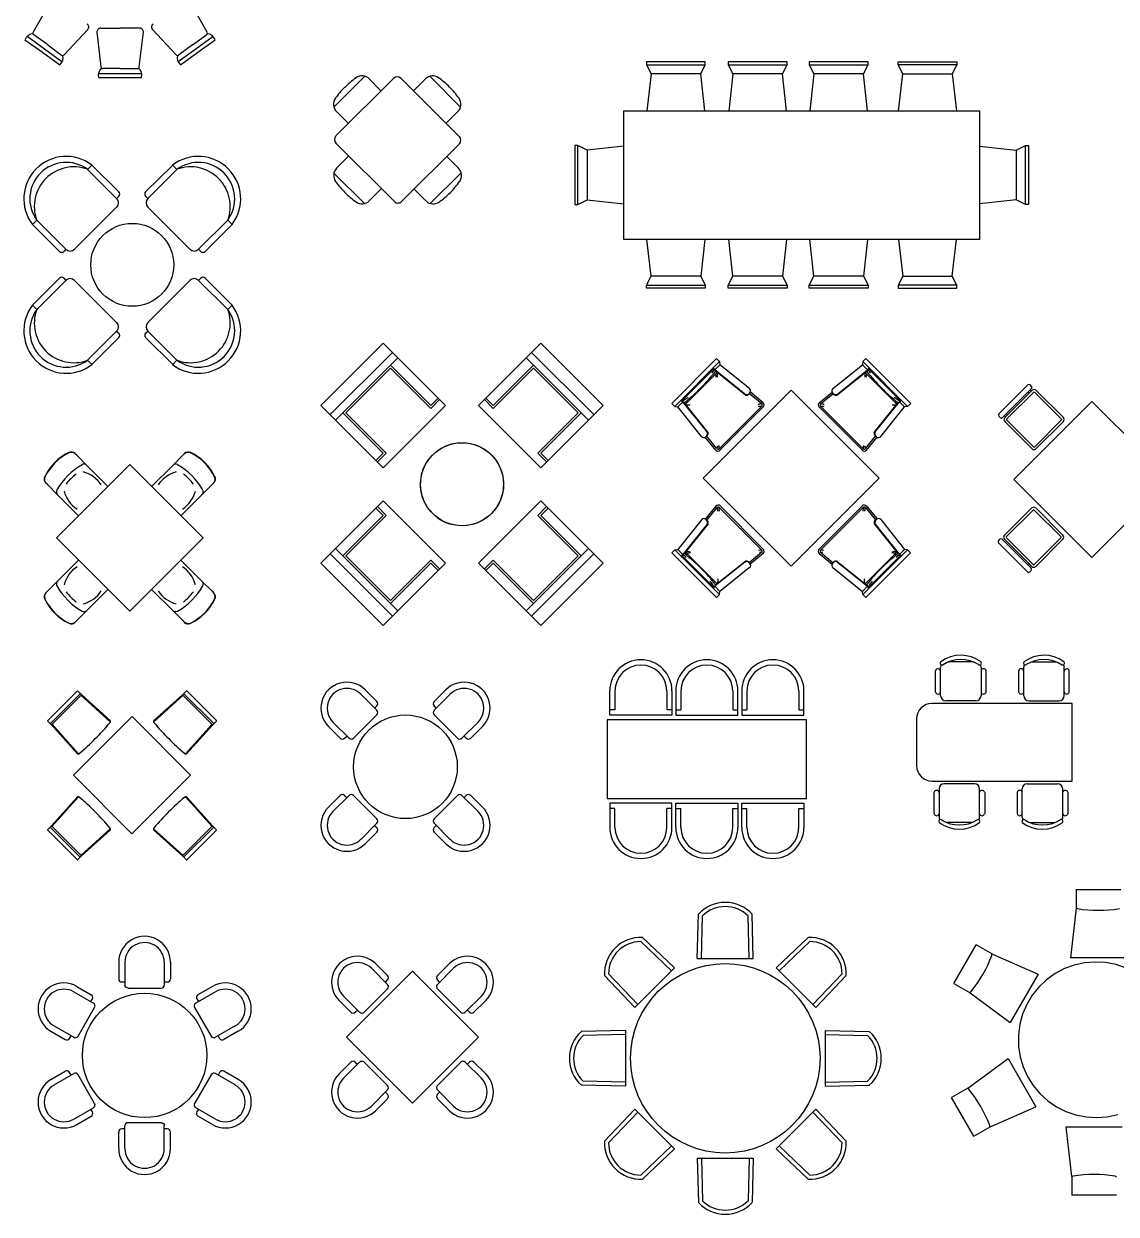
# Model space of a CAD drawing. Header units: inches. Extents: x -9234 to 10771, y 9659 to 27835.
# Drawn here: x -8738 to 1799, y 9659 to 21141 of the extents above; entities that cross this region are included whole.
import ezdxf

# ---------------------------------------------------------------- set-up
doc = ezdxf.new("R2010")
doc.units = ezdxf.units.IN
doc.header["$MEASUREMENT"] = 0
doc.layers.add('freecads.com', color=7, linetype='Continuous')

msp = doc.modelspace()

# ---------------------------------------------------------------- linework, layer by layer
at = {"color": 0, "linetype": 'ByBlock', "lineweight": -2}
for p, q in [((-2242, 12126), (-2231, 12551)), ((-2202, 12125), (-2191, 12535)), ((-1742, 12125), (-1752, 12535)), ((-1702, 12126), (-1712, 12551)), ((-2490, 12006), (-2787, 12288)), ((-2463, 12035), (-2770, 12328)), ((-1481, 12035), (-1173, 12328)), ((-1453, 12006), (-1156, 12288)), ((-2242, 12126), (-1702, 12126)), ((-2844, 11653), (-3137, 11961)), ((-2815, 11681), (-3097, 11977)), ((-2844, 11653), (-2463, 12035)), ((-1481, 12035), (-1099, 11653)), ((-1128, 11681), (-846, 11977)), ((-1099, 11653), (-806, 11961)), ((-2936, 11432), (-3361, 11421)), ((-2935, 11392), (-3344, 11382)), ((-2936, 11432), (-2936, 10892)), ((-1008, 11392), (-599, 11382)), ((-1007, 11432), (-582, 11421)), ((-1007, 11432), (-1007, 10892)), ((-2935, 10932), (-3344, 10942)), ((-1008, 10932), (-599, 10942)), ((-2936, 10892), (-3361, 10903)), ((-1007, 10892), (-582, 10903)), ((-2844, 10671), (-3137, 10363)), ((-2815, 10644), (-3097, 10347)), ((-2844, 10671), (-2463, 10289)), ((-1481, 10289), (-1099, 10671)), ((-1128, 10644), (-846, 10347)), ((-1099, 10671), (-806, 10363)), ((-2490, 10318), (-2787, 10036)), ((-2463, 10289), (-2770, 9997)), ((-1481, 10289), (-1173, 9997)), ((-1453, 10318), (-1156, 10036)), ((-2242, 10198), (-2231, 9773)), ((-2242, 10198), (-1702, 10198)), ((-2202, 10199), (-2191, 9789)), ((-1742, 10199), (-1752, 9789)), ((-1702, 10198), (-1712, 9773))]:
    msp.add_line(p, q, dxfattribs=at)
at = {"layer": 'freecads.com'}
for p, q in [((-8485, 21351), (-8648, 21059)), ((-6970, 21059), (-7133, 21351)), ((-8538, 20896), (-8705, 21018)), ((-8508, 20937), (-8643, 21035)), ((-8349, 20842), (-8121, 21087)), ((-8034, 21059), (-7994, 20726)), ((-7997, 21099), (-7809, 21099)), ((-7621, 21099), (-7809, 21099)), ((-7624, 20726), (-7584, 21059)), ((-7497, 21087), (-7269, 20842)), ((-7110, 20937), (-6975, 21035)), ((-6913, 21018), (-7080, 20896)), ((-8727, 20988), (-8559, 20867)), ((-8508, 20937), (-8373, 20839)), ((-7110, 20937), (-7245, 20839)), ((-7059, 20867), (-6891, 20988)), ((-8559, 20867), (-8392, 20745)), ((-8370, 20774), (-8538, 20896)), ((-7080, 20896), (-7248, 20774)), ((-7226, 20745), (-7059, 20867)), ((-7809, 20710), (-7976, 20710)), ((-7809, 20710), (-7642, 20710)), ((-2165, 20775), (-2733, 20775)), ((-2733, 20775), (-2733, 20746)), ((-2733, 20746), (-2688, 20657)), ((-2733, 20746), (-2165, 20746)), ((-2209, 20657), (-2165, 20746)), ((-2165, 20746), (-2165, 20775)), ((-1375, 20775), (-1943, 20775)), ((-1943, 20775), (-1943, 20746)), ((-1943, 20746), (-1899, 20657)), ((-1943, 20746), (-1375, 20746)), ((-1419, 20657), (-1375, 20746)), ((-1375, 20746), (-1375, 20775)), ((-595, 20775), (-1163, 20775)), ((-1163, 20775), (-1163, 20746)), ((-1163, 20746), (-1119, 20657)), ((-1163, 20746), (-595, 20746)), ((-640, 20657), (-595, 20746)), ((-595, 20746), (-595, 20775)), ((-305, 20746), (-305, 20775)), ((-305, 20775), (263, 20775)), ((-261, 20657), (-305, 20746)), ((263, 20746), (-305, 20746)), ((263, 20746), (218, 20657)), ((263, 20775), (263, 20746)), ((-7809, 20659), (-8016, 20659)), ((-8016, 20623), (-7809, 20623)), ((-7602, 20659), (-7809, 20659)), ((-7809, 20623), (-7602, 20623)), ((-5748, 20338), (-5450, 20635)), ((-5170, 20616), (-5727, 20059)), ((-5293, 20496), (-5407, 20610)), ((-4537, 20052), (-5101, 20616)), ((-4865, 20610), (-4980, 20495)), ((-4526, 20338), (-4823, 20635)), ((-2688, 20657), (-2728, 20303)), ((-2209, 20657), (-2688, 20657)), ((-2170, 20303), (-2209, 20657)), ((-1899, 20657), (-1938, 20303)), ((-1419, 20657), (-1899, 20657)), ((-1380, 20303), (-1419, 20657)), ((-1119, 20657), (-1158, 20303)), ((-640, 20657), (-1119, 20657)), ((-600, 20303), (-640, 20657)), ((-300, 20303), (-261, 20657)), ((-261, 20657), (218, 20657)), ((218, 20657), (258, 20303)), ((-5723, 20296), (-5608, 20181)), ((-4666, 20180), (-4551, 20295)), ((-2951, 20303), (481, 20303)), ((-2951, 19062), (-2951, 20303)), ((481, 20303), (481, 19062)), ((-5727, 19989), (-5164, 19426)), ((-5094, 19426), (-4537, 19983)), ((-5603, 19866), (-5721, 19748)), ((-3394, 19966), (-3423, 19966)), ((-3423, 19966), (-3423, 19399)), ((-3305, 19922), (-3394, 19966)), ((-3394, 19399), (-3394, 19966)), ((-2951, 19961), (-3305, 19922)), ((-3305, 19922), (-3305, 19443)), ((481, 19961), (835, 19922)), ((835, 19922), (924, 19966)), ((835, 19922), (835, 19443)), ((924, 19966), (953, 19966)), ((924, 19399), (924, 19966)), ((953, 19966), (953, 19399)), ((-8082, 19779), (-8124, 19737)), ((-8082, 19779), (-7822, 19519)), ((-7302, 19779), (-7563, 19519)), ((-7261, 19737), (-7302, 19779)), ((-4659, 19862), (-4544, 19747)), ((-8124, 19737), (-7843, 19456)), ((-7261, 19737), (-7542, 19456)), ((-5453, 19408), (-5747, 19701)), ((-4817, 19407), (-4519, 19705)), ((-5407, 19434), (-5289, 19552)), ((-4859, 19432), (-4974, 19547)), ((-7822, 19477), (-7843, 19456)), ((-7542, 19456), (-7563, 19477)), ((-3394, 19399), (-3305, 19443)), ((-3305, 19443), (-2951, 19404)), ((835, 19443), (481, 19404)), ((924, 19399), (835, 19443)), ((-7843, 19373), (-8249, 18967)), ((-7136, 18967), (-7542, 19373)), ((-3423, 19399), (-3394, 19399)), ((953, 19399), (924, 19399)), ((-8613, 19248), (-8655, 19206)), ((-8655, 19206), (-8395, 18946)), ((-8613, 19248), (-8332, 18967)), ((-6771, 19248), (-7052, 18967)), ((-6729, 19206), (-6990, 18946)), ((-6729, 19206), (-6771, 19248)), ((481, 19062), (-2951, 19062)), ((-2688, 18708), (-2728, 19062)), ((-2170, 19062), (-2209, 18708)), ((-1899, 18708), (-1938, 19062)), ((-1380, 19062), (-1419, 18708)), ((-1119, 18708), (-1158, 19062)), ((-600, 19062), (-640, 18708)), ((-300, 19062), (-261, 18708)), ((218, 18708), (258, 19062)), ((-8332, 18967), (-8353, 18946)), ((-7031, 18946), (-7052, 18967)), ((-8655, 18426), (-8395, 18687)), ((-8613, 18385), (-8332, 18666)), ((-8353, 18687), (-8332, 18666)), ((-8249, 18666), (-7843, 18260)), ((-7542, 18260), (-7136, 18666)), ((-7052, 18666), (-7031, 18687)), ((-6771, 18385), (-7052, 18666)), ((-6729, 18426), (-6990, 18687)), ((-2733, 18619), (-2688, 18708)), ((-2733, 18590), (-2733, 18619)), ((-2733, 18619), (-2165, 18619)), ((-2209, 18708), (-2688, 18708)), ((-2209, 18708), (-2165, 18619)), ((-2165, 18619), (-2165, 18590)), ((-1943, 18619), (-1899, 18708)), ((-1943, 18590), (-1943, 18619)), ((-1943, 18619), (-1375, 18619)), ((-1419, 18708), (-1899, 18708)), ((-1419, 18708), (-1375, 18619)), ((-1375, 18619), (-1375, 18590)), ((-1163, 18619), (-1119, 18708)), ((-1163, 18590), (-1163, 18619)), ((-1163, 18619), (-595, 18619)), ((-640, 18708), (-1119, 18708)), ((-640, 18708), (-595, 18619)), ((-595, 18619), (-595, 18590)), ((-261, 18708), (-305, 18619)), ((-305, 18619), (-305, 18590)), ((263, 18619), (-305, 18619)), ((-261, 18708), (218, 18708)), ((263, 18619), (218, 18708)), ((263, 18590), (263, 18619)), ((-2165, 18590), (-2733, 18590)), ((-1375, 18590), (-1943, 18590)), ((-595, 18590), (-1163, 18590)), ((-305, 18590), (263, 18590)), ((-8655, 18426), (-8613, 18385)), ((-6771, 18385), (-6729, 18426)), ((-8124, 17895), (-7843, 18176)), ((-7843, 18176), (-7822, 18156)), ((-7563, 18156), (-7542, 18176)), ((-7261, 17895), (-7542, 18176)), ((-8082, 17854), (-7822, 18114)), ((-7302, 17854), (-7563, 18114)), ((-5272, 18061), (-5873, 17460)), ((-5272, 18061), (-5873, 17460)), ((-4671, 17460), (-5272, 18061)), ((-4671, 17460), (-5272, 18061)), ((-4352, 17460), (-3751, 18061)), ((-3751, 18061), (-3150, 17460)), ((-5183, 17972), (-5784, 17371)), ((-3840, 17972), (-3239, 17371)), ((-8124, 17895), (-8082, 17854)), ((-7302, 17854), (-7261, 17895)), ((-2058, 17912), (-2489, 17480)), ((-2028, 17882), (-2460, 17450)), ((-2079, 17815), (-2393, 17501)), ((-2066, 17786), (-2079, 17815)), ((-2025, 17851), (-2073, 17803)), ((-1782, 17570), (-2073, 17802)), ((-2028, 17882), (-2058, 17912)), ((-2028, 17882), (-2025, 17851)), ((-1737, 17622), (-2025, 17851)), ((-935, 17622), (-648, 17851)), ((-891, 17570), (-600, 17802)), ((-645, 17882), (-648, 17851)), ((-648, 17851), (-599, 17803)), ((-645, 17882), (-615, 17912)), ((-645, 17882), (-213, 17450)), ((-615, 17912), (-183, 17480)), ((-607, 17786), (-594, 17815)), ((-594, 17815), (-280, 17501)), ((-2356, 17472), (-2050, 17779)), ((-1776, 17560), (-2070, 17795)), ((-897, 17560), (-603, 17795)), ((-316, 17472), (-623, 17779)), ((-2185, 16759), (-1336, 17607)), ((-1747, 17566), (-1737, 17576)), ((-1746, 17572), (-1735, 17582)), ((-1621, 17474), (-1740, 17573)), ((-1607, 17485), (-1730, 17587)), ((-1336, 17607), (-488, 16759)), ((-1066, 17485), (-942, 17587)), ((-1052, 17474), (-933, 17573)), ((-927, 17572), (-937, 17582)), ((-926, 17566), (-936, 17576)), ((-5873, 17460), (-5272, 16859)), ((-5873, 17460), (-5272, 16859)), ((-5272, 16859), (-4671, 17460)), ((-5272, 16859), (-4671, 17460)), ((-3751, 16859), (-4352, 17460)), ((-3150, 17460), (-3751, 16859)), ((-2460, 17450), (-2489, 17480)), ((-2429, 17447), (-2380, 17496)), ((-2364, 17488), (-2393, 17501)), ((-2148, 17204), (-2380, 17495)), ((-2137, 17198), (-2372, 17492)), ((-2032, 17042), (-1620, 17454)), ((-641, 17042), (-1053, 17454)), ((-535, 17198), (-300, 17492)), ((-525, 17204), (-293, 17495)), ((-309, 17488), (-280, 17501)), ((-244, 17447), (-292, 17496)), ((-213, 17450), (-183, 17480)), ((-2460, 17450), (-2429, 17447)), ((-2200, 17160), (-2429, 17447)), ((-2023, 17027), (-1605, 17445)), ((-650, 17027), (-1068, 17445)), ((-473, 17160), (-244, 17447)), ((-213, 17450), (-244, 17447)), ((-2063, 17029), (-2165, 17153)), ((-2149, 17168), (-2160, 17158)), ((-2144, 17169), (-2154, 17159)), ((-2052, 17043), (-2153, 17165)), ((-621, 17043), (-520, 17165)), ((-610, 17029), (-507, 17153)), ((-529, 17169), (-519, 17159)), ((-523, 17168), (-513, 17158)), ((-8228, 16979), (-8245, 16997)), ((-7204, 16979), (-7187, 16997)), ((-7716, 16889), (-8423, 16182)), ((-8228, 16979), (-8129, 16881)), ((-8129, 16881), (-7927, 16678)), ((-7009, 16182), (-7716, 16889)), ((-7302, 16881), (-7505, 16678)), ((-7204, 16979), (-7302, 16881)), ((-8510, 16697), (-8528, 16714)), ((-8412, 16598), (-8510, 16697)), ((-7020, 16598), (-6921, 16697)), ((-6921, 16697), (-6904, 16714)), ((-1336, 15910), (-2185, 16759)), ((-488, 16759), (-1336, 15910)), ((-8209, 16395), (-8412, 16598)), ((-7222, 16395), (-7020, 16598)), ((-5873, 15939), (-5272, 16540)), ((-5272, 16540), (-4671, 15939)), ((-3751, 16540), (-4352, 15939)), ((-3751, 16540), (-4352, 15939)), ((-3150, 15939), (-3751, 16540)), ((-3150, 15939), (-3751, 16540)), ((-2062, 16488), (-2164, 16365)), ((-2052, 16475), (-2150, 16355)), ((-1619, 16063), (-2032, 16476)), ((-1605, 16073), (-2022, 16490)), ((-1068, 16073), (-650, 16490)), ((-1053, 16063), (-641, 16476)), ((-621, 16475), (-522, 16355)), ((-610, 16488), (-508, 16365)), ((-2199, 16358), (-2429, 16070)), ((-2147, 16313), (-2380, 16022)), ((-2137, 16319), (-2372, 16026)), ((-2149, 16350), (-2159, 16360)), ((-2143, 16348), (-2153, 16358)), ((-535, 16319), (-301, 16026)), ((-529, 16348), (-519, 16358)), ((-525, 16313), (-293, 16022)), ((-523, 16350), (-513, 16360)), ((-473, 16358), (-244, 16070)), ((-8423, 16182), (-7716, 15475)), ((-7716, 15475), (-7009, 16182)), ((-8209, 15968), (-8412, 15765)), ((-7222, 15968), (-7020, 15765)), ((-5183, 15427), (-5784, 16028)), ((-3840, 15427), (-3239, 16028)), ((-2459, 16067), (-2489, 16038)), ((-2489, 16038), (-2057, 15606)), ((-2459, 16067), (-2428, 16070)), ((-2459, 16067), (-2028, 15636)), ((-2429, 16070), (-2380, 16022)), ((-2363, 16030), (-2393, 16016)), ((-2393, 16016), (-2079, 15702)), ((-2049, 15739), (-2356, 16046)), ((-1620, 16043), (-1742, 15943)), ((-1607, 16032), (-1731, 15930)), ((-1066, 16032), (-942, 15930)), ((-1052, 16043), (-930, 15943)), ((-213, 16067), (-645, 15636)), ((-623, 15739), (-317, 16046)), ((-184, 16038), (-615, 15606)), ((-280, 16016), (-594, 15702)), ((-309, 16030), (-280, 16016)), ((-244, 16070), (-292, 16022)), ((-213, 16067), (-244, 16070)), ((-213, 16067), (-184, 16038)), ((-5272, 15338), (-5873, 15939)), ((-4671, 15939), (-5272, 15338)), ((-4352, 15939), (-3751, 15338)), ((-4352, 15939), (-3751, 15338)), ((-3751, 15338), (-3150, 15939)), ((-3751, 15338), (-3150, 15939)), ((-1782, 15947), (-2073, 15715)), ((-1775, 15958), (-2069, 15723)), ((-1737, 15896), (-2025, 15666)), ((-1747, 15952), (-1737, 15942)), ((-1745, 15946), (-1735, 15936)), ((-927, 15946), (-937, 15936)), ((-926, 15952), (-936, 15942)), ((-936, 15896), (-648, 15666)), ((-897, 15958), (-603, 15723)), ((-891, 15947), (-600, 15715)), ((-8412, 15765), (-8510, 15667)), ((-7020, 15765), (-6921, 15667)), ((-2065, 15732), (-2079, 15702)), ((-607, 15732), (-594, 15702)), ((-8510, 15667), (-8528, 15650)), ((-8129, 15482), (-7927, 15685)), ((-7302, 15482), (-7505, 15685)), ((-6921, 15667), (-6904, 15650)), ((-2025, 15666), (-2073, 15715)), ((-2028, 15636), (-2057, 15606)), ((-2028, 15636), (-2025, 15667)), ((-648, 15666), (-600, 15715)), ((-645, 15636), (-648, 15667)), ((-645, 15636), (-615, 15606)), ((-8228, 15384), (-8129, 15482)), ((-7204, 15384), (-7302, 15482)), ((-8228, 15384), (-8245, 15367)), ((-7204, 15384), (-7187, 15367)), ((105, 14660), (105, 14936)), ((421, 14985), (179, 14985)), ((495, 14936), (495, 14660)), ((906, 14936), (906, 14660)), ((981, 14985), (1223, 14985)), ((1297, 14660), (1297, 14936)), ((55, 14694), (55, 14901)), ((544, 14694), (544, 14902)), ((858, 14694), (858, 14902)), ((1346, 14694), (1346, 14901)), ((-8508, 14422), (-8225, 14705)), ((-8217, 14705), (-8180, 14669)), ((-7172, 14705), (-7209, 14668)), ((-6881, 14422), (-7164, 14705)), ((-5446, 14717), (-5332, 14604)), ((-4668, 14717), (-4781, 14604)), ((-3086, 14473), (-3086, 14706)), ((-3036, 14706), (-3036, 14523)), ((-2536, 14706), (-2536, 14523)), ((-2486, 14706), (-2486, 14473)), ((-2450, 14706), (-2450, 14473)), ((-2400, 14706), (-2400, 14523)), ((-1900, 14706), (-1900, 14523)), ((-1850, 14473), (-1850, 14706)), ((-1813, 14706), (-1813, 14473)), ((-1763, 14706), (-1763, 14523)), ((-1263, 14706), (-1263, 14523)), ((-1213, 14473), (-1213, 14706)), ((-8196, 14677), (-8479, 14394)), ((-8184, 14665), (-8467, 14382)), ((-7902, 14406), (-8186, 14662)), ((-8180, 14669), (-7906, 14421)), ((-7487, 14406), (-7203, 14662)), ((-7209, 14668), (-7483, 14421)), ((-7205, 14664), (-6922, 14381)), ((-7192, 14676), (-6910, 14394)), ((-5488, 14674), (-5332, 14519)), ((-4625, 14674), (-4781, 14519)), ((1373, 14586), (23, 14586)), ((446, 14611), (154, 14611)), ((955, 14611), (1248, 14611)), ((1373, 13836), (1373, 14586)), ((-5559, 14250), (-5332, 14476)), ((-5354, 14540), (-5332, 14561)), ((-4760, 14540), (-4781, 14561)), ((-4555, 14250), (-4781, 14476)), ((-3036, 14523), (-3086, 14523)), ((-2486, 14473), (-3086, 14473)), ((-2486, 14523), (-2536, 14523)), ((-2450, 14523), (-2400, 14523)), ((-2450, 14473), (-1850, 14473)), ((-1900, 14523), (-1850, 14523)), ((-1813, 14523), (-1763, 14523)), ((-1813, 14473), (-1213, 14473)), ((-1263, 14523), (-1213, 14523)), ((-8471, 14378), (-8508, 14414)), ((-8224, 14103), (-8471, 14378)), ((-8465, 14384), (-8209, 14099)), ((-7694, 14458), (-8260, 13892)), ((-7129, 13892), (-7694, 14458)), ((-6924, 14383), (-7180, 14099)), ((-7165, 14103), (-6918, 14377)), ((-6918, 14377), (-6881, 14414)), ((-5799, 14363), (-5686, 14250)), ((-5757, 14406), (-5601, 14250)), ((-4357, 14406), (-4512, 14250)), ((-4314, 14363), (-4427, 14250)), ((-1190, 14428), (-3110, 14428)), ((-3110, 14428), (-3110, 13668)), ((-1190, 13668), (-1190, 14428)), ((-127, 14436), (-127, 13986)), ((-5644, 14250), (-5622, 14271)), ((-4470, 14250), (-4491, 14271)), ((-8260, 13892), (-7695, 13326)), ((-7695, 13326), (-7129, 13892)), ((23, 13836), (1373, 13836)), ((432, 13811), (139, 13811)), ((941, 13811), (1234, 13811)), ((-8471, 13406), (-8224, 13681)), ((-8209, 13685), (-8465, 13401)), ((-7180, 13685), (-6925, 13400)), ((-6918, 13406), (-7165, 13680)), ((-5799, 13585), (-5686, 13698)), ((-5757, 13543), (-5601, 13698)), ((-5644, 13698), (-5622, 13677)), ((-5559, 13698), (-5332, 13472)), ((-4555, 13698), (-4781, 13472)), ((-4357, 13543), (-4512, 13698)), ((-4470, 13698), (-4491, 13677)), ((-4314, 13585), (-4427, 13698)), ((-3110, 13668), (-1190, 13668)), ((41, 13728), (41, 13521)), ((91, 13762), (91, 13486)), ((481, 13486), (481, 13762)), ((530, 13728), (530, 13520)), ((844, 13728), (844, 13520)), ((892, 13486), (892, 13762)), ((1282, 13762), (1282, 13486)), ((1332, 13728), (1332, 13521)), ((-2486, 13623), (-3086, 13623)), ((-3086, 13623), (-3086, 13390)), ((-3036, 13573), (-3086, 13573)), ((-3036, 13390), (-3036, 13573)), ((-2536, 13390), (-2536, 13573)), ((-2486, 13573), (-2536, 13573)), ((-2486, 13390), (-2486, 13623)), ((-2450, 13623), (-1850, 13623)), ((-2450, 13390), (-2450, 13623)), ((-2450, 13573), (-2400, 13573)), ((-2400, 13390), (-2400, 13573)), ((-1900, 13390), (-1900, 13573)), ((-1900, 13573), (-1850, 13573)), ((-1850, 13623), (-1850, 13390)), ((-1813, 13623), (-1213, 13623)), ((-1813, 13390), (-1813, 13623)), ((-1813, 13573), (-1763, 13573)), ((-1763, 13390), (-1763, 13573)), ((-1263, 13390), (-1263, 13573)), ((-1263, 13573), (-1213, 13573)), ((-1213, 13623), (-1213, 13390)), ((407, 13437), (165, 13437)), ((967, 13437), (1208, 13437)), ((-8508, 13370), (-8471, 13406)), ((-8225, 13079), (-8508, 13362)), ((-8480, 13390), (-8197, 13107)), ((-8467, 13402), (-8185, 13119)), ((-8186, 13122), (-7902, 13378)), ((-7906, 13362), (-8181, 13115)), ((-7203, 13122), (-7488, 13377)), ((-7483, 13362), (-7209, 13115)), ((-6922, 13402), (-7205, 13119)), ((-6910, 13390), (-7193, 13107)), ((-7164, 13079), (-6882, 13361)), ((-6882, 13369), (-6918, 13406)), ((-5488, 13274), (-5332, 13430)), ((-5446, 13232), (-5332, 13345)), ((-5354, 13409), (-5332, 13387)), ((-4625, 13274), (-4781, 13430)), ((-4760, 13409), (-4781, 13387)), ((-4668, 13232), (-4781, 13345)), ((-8181, 13115), (-8217, 13079)), ((-7209, 13115), (-7173, 13079)), ((1412, 12790), (1842, 12790)), ((1412, 12790), (1412, 12609)), ((1412, 12609), (1357, 12130)), ((232, 11885), (447, 12258)), ((604, 12167), (447, 12258)), ((-7823, 12089), (-7823, 11929)), ((-7763, 12089), (-7763, 11869)), ((-7383, 12089), (-7383, 11869)), ((-7323, 12089), (-7323, 11929)), ((-5343, 12073), (-5230, 11960)), ((-4636, 12073), (-4749, 11960)), ((604, 12167), (1046, 11975)), ((1394, 12062), (1299, 12027)), ((1897, 12130), (1357, 12130)), ((1494, 12083), (1394, 12062)), ((1595, 12091), (1494, 12083)), ((1697, 12086), (1595, 12091)), ((1797, 12066), (1697, 12086)), ((1894, 12033), (1797, 12066)), ((-5626, 11366), (-4990, 12003)), ((-5385, 12031), (-5230, 11875)), ((-4990, 12003), (-4353, 11366)), ((-4594, 12031), (-4749, 11875)), ((1046, 11975), (776, 11508)), ((1209, 11979), (1126, 11919)), ((1299, 12027), (1209, 11979)), ((-8226, 11856), (-8088, 11776)), ((-7793, 11899), (-7763, 11899)), ((-7733, 11839), (-7413, 11839)), ((-7383, 11899), (-7353, 11899)), ((-6919, 11856), (-7058, 11776)), ((-5456, 11606), (-5230, 11833)), ((-5251, 11896), (-5230, 11918)), ((-4728, 11896), (-4749, 11918)), ((-4523, 11606), (-4749, 11833)), ((232, 11885), (389, 11794)), ((1052, 11849), (988, 11770)), ((1126, 11919), (1052, 11849)), ((-8256, 11804), (-8066, 11694)), ((-8092, 11709), (-8077, 11735)), ((-6889, 11804), (-7080, 11694)), ((-7069, 11735), (-7054, 11709)), ((-5697, 11720), (-5583, 11606)), ((-5654, 11762), (-5499, 11606)), ((-4325, 11762), (-4480, 11606)), ((-4283, 11720), (-4396, 11606)), ((389, 11794), (776, 11508)), ((988, 11770), (936, 11682)), ((-8215, 11376), (-8055, 11653)), ((-7091, 11653), (-6931, 11376)), ((-5541, 11606), (-5520, 11628)), ((-4438, 11606), (-4459, 11628)), ((936, 11682), (896, 11589)), ((869, 11490), (855, 11389)), ((896, 11589), (869, 11490)), ((-8476, 11423), (-8338, 11343)), ((-8446, 11475), (-8256, 11365)), ((-8297, 11354), (-8282, 11380)), ((-6699, 11475), (-6890, 11365)), ((-6864, 11380), (-6849, 11354)), ((-6669, 11423), (-6808, 11343)), ((855, 11389), (856, 11287)), ((-4990, 10730), (-5626, 11366)), ((-4353, 11366), (-4990, 10730)), ((856, 11287), (856, 11277)), ((856, 11277), (872, 11176)), ((368, 10874), (755, 11161)), ((755, 11161), (1025, 10693)), ((872, 11176), (901, 11079)), ((-8476, 10957), (-8338, 11037)), ((-8282, 11000), (-8297, 11026)), ((-6849, 11026), (-6864, 11000)), ((-6669, 10957), (-6808, 11037)), ((-5697, 11013), (-5583, 11126)), ((-5654, 10970), (-5499, 11126)), ((-5541, 11126), (-5520, 11105)), ((-5456, 11126), (-5230, 10900)), ((-4523, 11126), (-4749, 10900)), ((-4325, 10970), (-4480, 11126)), ((-4438, 11126), (-4459, 11105)), ((-4283, 11013), (-4396, 11126)), ((901, 11079), (943, 10986)), ((-8446, 10905), (-8256, 11015)), ((-8055, 10727), (-8215, 11004)), ((-6931, 11004), (-7091, 10727)), ((-6699, 10905), (-6890, 11015)), ((943, 10986), (998, 10900)), ((-5385, 10702), (-5230, 10857)), ((-5251, 10836), (-5230, 10815)), ((-4594, 10702), (-4749, 10857)), ((-4728, 10836), (-4749, 10815)), ((368, 10874), (211, 10783)), ((998, 10900), (1063, 10822)), ((1063, 10822), (1139, 10753)), ((-8256, 10576), (-8066, 10686)), ((-6889, 10576), (-7080, 10686)), ((-5343, 10659), (-5230, 10772)), ((-4636, 10659), (-4749, 10772)), ((426, 10411), (211, 10783)), ((583, 10502), (1025, 10693)), ((1139, 10753), (1223, 10695)), ((1223, 10695), (1314, 10650)), ((-8226, 10524), (-8088, 10604)), ((-8077, 10645), (-8092, 10671)), ((-7054, 10671), (-7069, 10645)), ((-6919, 10524), (-7058, 10604)), ((1314, 10650), (1410, 10617)), ((1410, 10617), (1510, 10597)), ((1510, 10597), (1612, 10591)), ((1612, 10591), (1713, 10599)), ((1713, 10599), (1813, 10621)), ((-7823, 10291), (-7823, 10451)), ((-7763, 10481), (-7793, 10481)), ((-7763, 10291), (-7763, 10511)), ((-7413, 10541), (-7733, 10541)), ((-7383, 10291), (-7383, 10511)), ((-7353, 10481), (-7383, 10481)), ((-7323, 10291), (-7323, 10451)), ((426, 10411), (583, 10502)), ((1315, 10501), (1855, 10501)), ((1370, 10023), (1315, 10501)), ((1370, 10023), (1370, 9841)), ((1800, 9841), (1370, 9841))]:
    msp.add_line(p, q, dxfattribs=at)
at = {"layer": 'freecads.com', "extrusion": (0, 0, -1)}
for p, q in [((-4352, 17460), (-3751, 18061)), ((-3751, 18061), (-3150, 17460)), ((-3751, 16859), (-4352, 17460)), ((-3150, 17460), (-3751, 16859)), ((-4797, 16981), (-4756, 17017)), ((-4756, 17017), (-4711, 17047)), ((-4711, 17047), (-4662, 17071)), ((-4662, 17071), (-4610, 17088)), ((-4610, 17088), (-4557, 17098)), ((-4557, 17098), (-4502, 17100)), ((-4502, 17100), (-4448, 17095)), ((-4448, 17095), (-4395, 17083)), ((-4395, 17083), (-4344, 17064)), ((-4344, 17064), (-4296, 17038)), ((-4296, 17038), (-4252, 17006)), ((-4252, 17006), (-4213, 16968)), ((-4885, 16844), (-4862, 16894)), ((-4862, 16894), (-4833, 16939)), ((-4833, 16939), (-4797, 16981)), ((-4213, 16968), (-4180, 16925)), ((-4180, 16925), (-4152, 16878)), ((-4910, 16739), (-4902, 16792)), ((-4902, 16792), (-4885, 16844)), ((-4152, 16878), (-4131, 16827)), ((-4131, 16827), (-4118, 16775)), ((-4118, 16775), (-4111, 16720)), ((-4912, 16684), (-4910, 16739)), ((-4912, 16679), (-4912, 16684)), ((-4905, 16624), (-4912, 16679)), ((-4112, 16660), (-4121, 16607)), ((-4111, 16715), (-4112, 16660)), ((-4111, 16720), (-4111, 16715)), ((-4111, 16715), (-4111, 16715)), ((-5873, 15939), (-5272, 16540)), ((-5272, 16540), (-4671, 15939)), ((-4891, 16572), (-4905, 16624)), ((-4871, 16521), (-4891, 16572)), ((-4138, 16555), (-4161, 16505)), ((-4121, 16607), (-4138, 16555)), ((-4843, 16474), (-4871, 16521)), ((-4810, 16432), (-4843, 16474)), ((-4771, 16394), (-4810, 16432)), ((-4190, 16460), (-4226, 16418)), ((-4161, 16505), (-4190, 16460)), ((-4727, 16361), (-4771, 16394)), ((-4679, 16335), (-4727, 16361)), ((-4628, 16316), (-4679, 16335)), ((-4575, 16304), (-4628, 16316)), ((-4413, 16311), (-4466, 16301)), ((-4361, 16328), (-4413, 16311)), ((-4312, 16352), (-4361, 16328)), ((-4267, 16382), (-4312, 16352)), ((-4226, 16418), (-4267, 16382)), ((-4521, 16299), (-4575, 16304)), ((-4466, 16301), (-4521, 16299)), ((-5272, 15338), (-5873, 15939)), ((-4671, 15939), (-5272, 15338))]:
    msp.add_line(p, q, dxfattribs=at)
at = {"layer": 'freecads.com', "ltscale": 150}
for p, q in [((-5130, 17919), (-5731, 17318)), ((-3893, 17919), (-3292, 17318)), ((-5201, 17820), (-5632, 17389)), ((-4812, 17460), (-5201, 17849)), ((-4812, 17431), (-5201, 17820)), ((-4211, 17460), (-3822, 17849)), ((-4211, 17431), (-3822, 17820)), ((-3822, 17820), (-3391, 17389)), ((-4741, 17530), (-4812, 17460)), ((-4727, 17516), (-4812, 17431)), ((-4296, 17516), (-4211, 17431)), ((-4282, 17530), (-4211, 17460)), ((-5272, 17000), (-5661, 17389)), ((-5632, 17389), (-5243, 17000)), ((-3391, 17389), (-3780, 17000)), ((-3751, 17000), (-3362, 17389)), ((-5342, 16929), (-5272, 17000)), ((-5243, 17000), (-5328, 16915)), ((-3780, 17000), (-3695, 16915)), ((-3681, 16929), (-3751, 17000)), ((-5342, 16470), (-5272, 16399)), ((-5243, 16399), (-5328, 16484)), ((-3780, 16399), (-3695, 16484)), ((-3681, 16470), (-3751, 16399)), ((-5272, 16399), (-5661, 16010)), ((-5632, 16010), (-5243, 16399)), ((-3391, 16010), (-3780, 16399)), ((-3751, 16399), (-3362, 16010)), ((-5130, 15480), (-5731, 16081)), ((-3893, 15480), (-3292, 16081)), ((-5201, 15579), (-5632, 16010)), ((-4812, 15968), (-5201, 15579)), ((-4727, 15883), (-4812, 15968)), ((-4296, 15883), (-4211, 15968)), ((-4211, 15968), (-3822, 15579)), ((-3822, 15579), (-3391, 16010)), ((-4812, 15939), (-5201, 15550)), ((-4741, 15869), (-4812, 15939)), ((-4282, 15869), (-4211, 15939)), ((-4211, 15939), (-3822, 15550))]:
    msp.add_line(p, q, dxfattribs=at)
at = {"layer": 'freecads.com', "color": 7}
for p, q in [((945, 17658), (667, 17380)), ((703, 17343), (982, 17622)), ((988, 17606), (724, 17342)), ((1004, 17589), (741, 17326)), ((948, 17588), (959, 17577)), ((982, 17644), (968, 17658)), ((978, 17597), (968, 17607)), ((1272, 17326), (1009, 17589)), ((1289, 17342), (1025, 17606)), ((810, 16746), (1563, 17499)), ((2316, 16746), (1563, 17499)), ((667, 17357), (681, 17343)), ((720, 17359), (730, 17349)), ((750, 17368), (739, 17379)), ((724, 17305), (988, 17041)), ((741, 17321), (1004, 17058)), ((1009, 17058), (1272, 17321)), ((1025, 17041), (1289, 17305)), ((1563, 15994), (810, 16746)), ((1563, 15994), (2316, 16746)), ((721, 16208), (984, 16471)), ((737, 16191), (1001, 16454)), ((1005, 16454), (1269, 16191)), ((1022, 16471), (1285, 16208)), ((663, 16155), (677, 16169)), ((942, 15854), (663, 16133)), ((700, 16169), (979, 15891)), ((984, 15906), (721, 16170)), ((1001, 15923), (737, 16187)), ((1269, 16187), (1005, 15923)), ((1285, 16170), (1022, 15906)), ((945, 15924), (955, 15935)), ((975, 15915), (964, 15905)), ((979, 15868), (965, 15854))]:
    msp.add_line(p, q, dxfattribs=at)
at = {"layer": 'freecads.com'}
for centre, radius in [((-7692, 18816), 400), ((-4511, 16700), 400), ((-5057, 13974), 500), ((-7573, 11190), 600)]:
    msp.add_circle(centre, radius, dxfattribs=at)
at = {"layer": 'freecads.com', "linetype": 'Continuous'}
msp.add_circle((-1972, 11162), 914, dxfattribs=at)
at = {"layer": 'freecads.com'}
for centre, radius, start, end in [((-8148, 21111), 36.6, 318.2894, 54), ((-7470, 21111), 36.6, 126, 221.7106), ((-8645, 20958), 86.9, 92.9999, 159.7484), ((-8632, 21050), 18.3, 149.7106, 194.6748), ((-8632, 21050), 18.3, 194.6748, 234), ((-7997, 21062), 36.6, 90, 185.7106), ((-7621, 21062), 36.6, 354.2894, 90), ((-6986, 21050), 18.3, 306, 345.3252), ((-6986, 21050), 18.3, 345.3252, 30.2894), ((-6973, 20958), 86.9, 20.2516, 87.0001), ((-8445, 20813), 86.9, 308.2516, 15.0001), ((-8362, 20854), 18.3, 234, 273.3252), ((-8362, 20854), 18.3, 273.3252, 318.2894), ((-7256, 20854), 18.3, 221.7106, 266.6748), ((-7173, 20813), 86.9, 164.9999, 231.7484), ((-7256, 20854), 18.3, 266.6748, 306), ((-7933, 20646), 86.9, 128.9999, 195.7484), ((-7976, 20728), 18.3, 185.7106, 230.6748), ((-7976, 20728), 18.3, 230.6748, 270), ((-7642, 20728), 18.3, 270, 309.3252), ((-7642, 20728), 18.3, 309.3252, 354.2894), ((-7686, 20646), 86.9, 344.2516, 51.0001), ((-5028, 19912), 870, 125.5435, 134.91), ((-5477, 20541), 98.4, 45.0002, 125.5435), ((-5135, 20581), 49.2, 45.0002, 135.0002), ((-4795, 20540), 98.4, 54.3725, 135.0002), ((-5238, 19922), 859, 45.0002, 54.3725), ((-5043, 19927), 850, 134.91, 144.3066), ((-5238, 19922), 859, 35.6279, 45.0002), ((-5653, 20365), 98.4, 144.3066, 225.0002), ((-4620, 20365), 98.4, 315.0002, 35.6279), ((-5693, 20024), 49.2, 135.0002, 225.0002), ((-4572, 20018), 49.2, 315.0002, 45.0002), ((-8329, 19453), 409, 52.7758, 217.2242), ((-8329, 19453), 351, 54.2002, 215.7998), ((-8255, 19379), 382, 69.9, 200.1), ((-7055, 19453), 409, 322.7758, 127.2242), ((-7055, 19453), 351, 324.2002, 125.7998), ((-7129, 19379), 382, 339.9, 110.1), ((-5651, 19678), 98.4, 135.0002, 215.6279), ((-4614, 19678), 98.4, 324.4569, 45.0002), ((-5033, 20121), 859, 215.6279, 225.0002), ((-5242, 20126), 870, 315.0904, 324.4569), ((-7884, 19415), 58.9, 315, 45), ((-7843, 19498), 29.5, 315, 45), ((-7542, 19498), 29.5, 135, 225), ((-7500, 19415), 58.9, 135, 225), ((-5033, 20121), 859, 225.0002, 234.3725), ((-5476, 19503), 98.4, 234.3725, 315.0002), ((-5129, 19461), 49.2, 225.0002, 315.0002), ((-4789, 19502), 98.4, 225.0002, 305.6938), ((-5228, 20112), 850, 305.6938, 315.0904), ((-8290, 19008), 58.9, 225, 315), ((-7094, 19008), 58.9, 225, 315), ((-8374, 18967), 29.5, 225, 315), ((-7011, 18967), 29.5, 225, 315), ((-8374, 18666), 29.5, 45, 135), ((-8290, 18624), 58.9, 45, 135), ((-7094, 18624), 58.9, 45, 135), ((-7011, 18666), 29.5, 45, 135), ((-8329, 18179), 409, 142.7758, 307.2242), ((-8329, 18180), 351, 144.2002, 305.7998), ((-8255, 18254), 382, 159.9, 290.1), ((-7055, 18179), 409, 232.7758, 37.2242), ((-7129, 18254), 382, 249.9, 20.1), ((-7055, 18180), 351, 234.2002, 35.7998), ((-7884, 18218), 58.9, 315, 45), ((-7500, 18218), 58.9, 135, 225), ((-7843, 18135), 29.5, 315, 45), ((-7542, 18135), 29.5, 135, 225), ((-2131, 17810), 48.2, 305.244, 1.7342), ((-542, 17810), 48.2, 178.2658, 234.756), ((-3520, 18935), 1852, 308.6414, 321.6621), ((-2152, 17725), 94.3, 1.9825, 22.9501), ((-2082, 17752), 36.3, 326.5078, 37.6398), ((-591, 17752), 36.3, 142.3602, 213.4922), ((-521, 17725), 94.3, 157.0499, 178.0175), ((847, 18935), 1852, 218.3379, 231.3586), ((-1765, 17591), 27.1, 230.4714, 315), ((-1755, 17601), 27.1, 315, 50.4714), ((-1756, 17595), 27.1, 315, 352.8185), ((-918, 17601), 27.1, 129.5286, 225), ((-917, 17595), 27.1, 187.1815, 225), ((-908, 17591), 27.1, 225, 309.5286), ((-2572, 17843), 388, 298.038, 308.6265), ((-2322, 17545), 80.7, 246.6479, 278.299), ((-1766, 17585), 27.1, 249.1715, 315), ((-1631, 17431), 42.9, 75.0508, 124.0587), ((-1648, 17581), 130, 266.8317, 282.436), ((-1629, 17464), 13.5, 315, 50.4714), ((-1624, 17464), 27.1, 315, 50.4714), ((-1049, 17464), 27.1, 129.5286, 225), ((-1043, 17464), 13.5, 129.5286, 225), ((-1025, 17581), 130, 257.564, 273.1683), ((-1041, 17431), 42.9, 55.9413, 104.9492), ((-907, 17585), 27.1, 225, 290.8285), ((-351, 17545), 80.7, 261.701, 293.3521), ((-100, 17843), 388, 231.3735, 241.962), ((-2179, 17177), 27.1, 219.5286, 315), ((-2173, 17178), 27.1, 277.1815, 315), ((-2169, 17187), 27.1, 315, 39.5286), ((-2163, 17188), 27.1, 315, 20.8285), ((-510, 17188), 27.1, 159.1715, 225), ((-504, 17187), 27.1, 140.4714, 225), ((-500, 17178), 27.1, 225, 262.8185), ((-494, 17177), 27.1, 225, 320.4714), ((-8085, 16554), 502, 115.8157, 154.1843), ((-8085, 16553), 499, 115.6905, 154.3095), ((-8280, 16961), 50, 45, 119.0901), ((-8280, 16941), 65.5, 54.2063, 108.1279), ((-7151, 16941), 65.5, 71.8721, 125.7937), ((-7152, 16961), 50, 60.9099, 135), ((-7347, 16553), 499, 25.6905, 64.3095), ((-7347, 16554), 502, 25.8157, 64.1843), ((-2042, 17046), 27.1, 219.5286, 315), ((-1946, 17016), 113, 154.1143, 164.3524), ((-2042, 17051), 13.5, 219.5286, 315), ((-2061, 17056), 31.3, 329.3785, 31.0005), ((-631, 17046), 27.1, 225, 320.4714), ((-611, 17056), 31.3, 148.9995, 210.6215), ((-631, 17051), 13.5, 225, 320.4714), ((-727, 17016), 113, 15.6476, 25.8857), ((-7852, 16321), 653, 119.6894, 150.3106), ((-8158, 16853), 40, 45, 116.9181), ((-7274, 16853), 40, 63.0819, 135), ((-7579, 16321), 653, 29.6894, 60.3106), ((-8492, 16749), 50, 150.9099, 225), ((-8484, 16747), 54.9, 156.0354, 221.1953), ((-7870, 16339), 586, 128.258, 141.742), ((-8243, 16526), 303, 33.6835, 75.0723), ((-7189, 16526), 303, 104.9277, 146.3165), ((-7562, 16339), 586, 38.258, 51.742), ((-6948, 16747), 54.9, 318.8047, 23.9646), ((-6939, 16749), 50, 315, 29.0901), ((-8384, 16627), 40, 153.0819, 225), ((-8057, 16712), 303, 194.9277, 236.3165), ((-7375, 16712), 303, 303.6835, 345.0723), ((-7048, 16627), 40, 315, 26.9181), ((-2042, 16471), 27.1, 45, 140.4714), ((-2041, 16466), 13.5, 45, 140.4714), ((-2008, 16464), 42.9, 165.0508, 214.0587), ((-2159, 16447), 130, 356.8317, 12.436), ((-631, 16471), 27.1, 39.5286, 135), ((-514, 16447), 130, 167.564, 183.1683), ((-631, 16466), 13.5, 39.5286, 135), ((-664, 16464), 42.9, 325.9413, 14.9492), ((-2178, 16341), 27.1, 45, 140.4714), ((-2173, 16339), 27.1, 45, 82.8185), ((-2168, 16331), 27.1, 320.4714, 45), ((-2163, 16329), 27.1, 339.1715, 45), ((-510, 16329), 27.1, 135, 200.8285), ((-504, 16331), 27.1, 135, 219.5286), ((-500, 16339), 27.1, 97.1815, 135), ((-494, 16341), 27.1, 39.5286, 135), ((-2388, 15965), 48.2, 35.244, 91.7342), ((-3512, 14575), 1852, 38.6414, 51.6621), ((-2329, 16013), 36.3, 56.5078, 127.6398), ((-2303, 15944), 94.3, 91.9825, 112.9501), ((-1634, 16034), 31.3, 59.3785, 121.0005), ((-1593, 16150), 113, 244.1143, 254.3524), ((-1629, 16054), 13.5, 309.5286, 45), ((-1624, 16053), 27.1, 309.5286, 45), ((-1049, 16053), 27.1, 135, 230.4714), ((-1044, 16054), 13.5, 135, 230.4714), ((-1039, 16034), 31.3, 58.9995, 120.6215), ((-1080, 16150), 113, 285.6476, 295.8857), ((839, 14575), 1852, 128.3379, 141.3586), ((-370, 15944), 94.3, 67.0499, 88.0175), ((-344, 16013), 36.3, 52.3602, 123.4922), ((-285, 15965), 48.2, 88.2658, 144.756), ((-8057, 15652), 303, 123.6835, 165.0723), ((-7375, 15652), 303, 14.9277, 56.3165), ((-1764, 15927), 27.1, 45, 129.5286), ((-1766, 15932), 27.1, 45, 110.8285), ((-1756, 15922), 27.1, 7.1815, 45), ((-1754, 15916), 27.1, 309.5286, 45), ((-918, 15916), 27.1, 135, 230.4714), ((-917, 15922), 27.1, 135, 172.8185), ((-908, 15927), 27.1, 50.4714, 135), ((-907, 15932), 27.1, 69.1715, 135), ((-8384, 15737), 40, 135, 206.9181), ((-7048, 15737), 40, 333.0819, 45), ((-2421, 15523), 388, 28.038, 38.6265), ((-2122, 15774), 80.7, 336.6479, 8.299), ((-551, 15774), 80.7, 171.701, 203.3521), ((-252, 15523), 388, 141.3735, 151.962), ((-8492, 15614), 50, 135, 209.0901), ((-8484, 15616), 54.9, 138.8047, 203.9646), ((-7852, 16042), 653, 209.6894, 240.3106), ((-7870, 16025), 586, 218.258, 231.742), ((-8243, 15838), 303, 284.9277, 326.3165), ((-7189, 15838), 303, 213.6835, 255.0723), ((-7579, 16042), 653, 299.6894, 330.3106), ((-7562, 16025), 586, 308.258, 321.742), ((-6948, 15616), 54.9, 336.0354, 41.1953), ((-6939, 15614), 50, 330.9099, 45), ((-8085, 15810), 502, 205.8157, 244.1843), ((-8085, 15810), 499, 205.6905, 244.3095), ((-7347, 15810), 499, 295.6905, 334.3095), ((-7347, 15810), 502, 295.8157, 334.1843), ((-8158, 15511), 40, 243.0819, 315), ((-7274, 15511), 40, 225, 296.9181), ((-8280, 15402), 50, 240.9099, 315), ((-8280, 15423), 65.5, 251.8721, 305.7937), ((-7151, 15423), 65.5, 234.2063, 288.1279), ((-7152, 15402), 50, 225, 299.0901), ((300, 14725), 325, 53.1666, 126.1745), ((1102, 14725), 325, 53.8255, 126.8334), ((-2786, 14706), 300, 0, 180), ((-2786, 14706), 250, 0, 180), ((-2150, 14706), 300, 0, 180), ((-2150, 14706), 250, 0, 180), ((-1513, 14706), 300, 0, 180), ((-1513, 14706), 250, 0, 180), ((119, 14974), 17.6, 129.6206, 302.7284), ((154, 14936), 48.8, 152.4156, 180), ((300, 14689), 320, 57.6875, 122.3827), ((481, 14974), 17.8, 237.879, 37.4585), ((446, 14936), 48.8, 0, 27.5844), ((921, 14974), 17.8, 142.5415, 302.121), ((955, 14936), 48.8, 152.4156, 180), ((1101, 14689), 320, 57.6173, 122.3125), ((1282, 14974), 17.6, 237.2716, 50.3794), ((1248, 14936), 48.8, 0, 27.5844), ((80, 14894), 25.4, 9.2946, 163.7398), ((519, 14894), 25.4, 16.2602, 163.7398), ((882, 14894), 25.4, 16.2602, 163.7398), ((1322, 14894), 25.4, 16.2602, 170.7054), ((-8221, 14701), 5.73, 44.9837, 134.9837), ((-7168, 14701), 5.73, 44.9837, 134.9837), ((-5622, 14540), 250, 44.9997, 225.0002), ((-5622, 14540), 190, 44.9997, 225.0003), ((-4491, 14540), 250, 314.9998, 135.0003), ((-4491, 14540), 190, 314.9997, 135.0003), ((-8200, 14681), 5.73, 314.9837, 44.9837), ((-8188, 14669), 5.73, 314.9837, 44.9837), ((-7201, 14668), 5.73, 134.9837, 224.9837), ((-7188, 14681), 5.73, 134.9837, 224.9837), ((-5354, 14582), 30, 315, 45), ((-4760, 14582), 30, 135, 225), ((23, 14436), 150, 90, 180), ((80, 14701), 25.4, 196.2602, 350.7054), ((154, 14660), 48.6, 180.0927, 270), ((446, 14660), 48.8, 270, 0), ((519, 14701), 25.4, 196.2602, 343.7398), ((882, 14701), 25.4, 196.2602, 343.7398), ((955, 14660), 48.8, 180, 270), ((1248, 14660), 48.6, 270, 359.9073), ((1322, 14701), 25.4, 189.2946, 343.7398), ((-5354, 14497), 30, 314.9999, 45.0001), ((-4760, 14497), 30, 134.9999, 225.0001), ((-8504, 14418), 5.73, 134.9837, 224.9837), ((-8483, 14398), 5.73, 224.9837, 314.9837), ((-8471, 14386), 5.73, 224.9837, 314.9837), ((-9876, 16074), 2585, 310.3093, 319.6581), ((-7915, 14411), 14.3, 314.9837, 48.8648), ((-7474, 14411), 14.3, 131.1025, 224.9837), ((-5512, 16073), 2585, 220.3093, 229.6581), ((-6918, 14386), 5.73, 224.9837, 314.9837), ((-6906, 14398), 5.73, 224.9837, 314.9837), ((-6885, 14418), 5.73, 314.9837, 44.9837), ((-5665, 14271), 30, 225.0001, 314.9999), ((-5580, 14271), 30, 224.9998, 315), ((-4533, 14271), 30, 225, 315.0002), ((-4449, 14271), 30, 225.0001, 314.9999), ((-8213, 14113), 14.3, 221.1025, 314.9837), ((-7176, 14113), 14.3, 224.9837, 318.8648), ((23, 13986), 150, 180, 270), ((139, 13762), 48.6, 90, 179.9073), ((432, 13762), 48.8, 0, 90), ((941, 13762), 48.8, 90, 180), ((1234, 13762), 48.6, 0.0927, 90), ((-8213, 13671), 14.3, 44.9837, 138.8648), ((-9877, 11711), 2585, 40.3093, 49.6581), ((-5514, 11710), 2585, 130.3093, 139.6581), ((-7176, 13671), 14.3, 41.1025, 134.9837), ((-5665, 13677), 30, 45.0001, 134.9999), ((-5580, 13677), 30, 45, 135.0002), ((-4533, 13677), 30, 44.9998, 135), ((-4449, 13677), 30, 45.0001, 134.9999), ((66, 13721), 25.4, 9.2946, 163.7398), ((505, 13721), 25.4, 16.2602, 163.7398), ((868, 13721), 25.4, 16.2602, 163.7398), ((1307, 13721), 25.4, 16.2602, 170.7054), ((-5622, 13409), 250, 134.9998, 315.0003), ((-4491, 13409), 250, 224.9997, 45.0002), ((-5622, 13409), 190, 134.9997, 315.0003), ((-5354, 13451), 30, 314.9999, 45.0001), ((-4760, 13451), 30, 134.9999, 225.0001), ((-4491, 13409), 190, 224.9997, 45.0003), ((66, 13528), 25.4, 196.2602, 350.7054), ((105, 13448), 17.6, 57.2716, 230.3794), ((140, 13486), 48.8, 180, 207.5844), ((286, 13697), 325, 233.8255, 306.8334), ((286, 13733), 320, 237.6173, 302.3125), ((466, 13448), 17.8, 322.5415, 122.121), ((432, 13486), 48.8, 332.4156, 0), ((505, 13528), 25.4, 196.2602, 343.7398), ((868, 13528), 25.4, 196.2602, 343.7398), ((907, 13448), 17.8, 57.879, 217.4585), ((941, 13486), 48.8, 180, 207.5844), ((1087, 13697), 325, 233.1666, 306.1745), ((1087, 13733), 320, 237.6875, 302.3827), ((1268, 13448), 17.6, 309.6206, 122.7284), ((1234, 13486), 48.8, 332.4156, 0), ((1307, 13528), 25.4, 189.2946, 343.7398), ((-8504, 13366), 5.73, 134.9837, 224.9837), ((-8484, 13386), 5.73, 44.9837, 134.9837), ((-8471, 13398), 5.73, 44.9837, 134.9837), ((-7916, 13373), 14.3, 311.1025, 44.9837), ((-7474, 13373), 14.3, 134.9837, 228.8648), ((-6918, 13398), 5.73, 44.9837, 134.9837), ((-6906, 13386), 5.73, 44.9837, 134.9837), ((-6886, 13365), 5.73, 314.9837, 44.9837), ((-5354, 13366), 30, 315, 45), ((-4760, 13366), 30, 135, 225), ((-2786, 13390), 300, 180, 0), ((-2786, 13390), 250, 180, 0), ((-2150, 13390), 300, 180, 0), ((-2150, 13390), 250, 180, 0), ((-1513, 13390), 300, 180, 0), ((-1513, 13390), 250, 180, 0), ((-8201, 13103), 5.73, 314.9837, 44.9837), ((-8189, 13115), 5.73, 314.9837, 44.9837), ((-7201, 13115), 5.73, 134.9837, 224.9837), ((-7189, 13103), 5.73, 134.9837, 224.9837), ((-8221, 13083), 5.73, 224.9837, 314.9837), ((-7169, 13083), 5.73, 224.9837, 314.9837), ((-1972, 12315), 351, 42.3477, 137.6524), ((-1972, 12315), 311, 45.0261, 134.974), ((1437, 12635), 31.5, 217.2349, 245.8776), ((1627, 13879), 1289, 260.9398, 279.0467), ((-7573, 12089), 250, 359.9997, 180.0002), ((-2787, 11977), 351, 87.3477, 182.6524), ((-2787, 11977), 311, 90.0261, 179.974), ((-1156, 11977), 351, 357.3477, 92.6524), ((-1156, 11977), 311, 0.0261, 89.974), ((-7573, 12089), 190, 359.9997, 180.0003), ((-5520, 11896), 250, 44.9997, 225.0002), ((-5520, 11896), 190, 44.9997, 225.0003), ((-4459, 11896), 250, 314.9998, 135.0003), ((-4459, 11896), 190, 314.9997, 135.0003), ((-604, 12616), 1289, 320.9398, 339.0467), ((569, 12158), 31.5, 354.1089, 22.7517), ((-5251, 11939), 30, 315, 45), ((-4728, 11939), 30, 135, 225), ((-8351, 11639), 250, 59.9997, 240.0002), ((-8351, 11639), 190, 59.9997, 240.0003), ((-7793, 11929), 30, 180.0001, 269.9999), ((-7413, 11869), 30, 269.9999, 0.0001), ((-7353, 11929), 30, 270, 0), ((-6794, 11639), 250, 299.9997, 120.0002), ((-6794, 11639), 190, 299.9997, 120.0003), ((-5256, 11854), 34, 321.4052, 38.5946), ((-4723, 11854), 34, 141.4054, 218.5948), ((-8103, 11750), 30, 330, 60), ((-7043, 11750), 30, 120.0001, 209.9999), ((379, 11829), 31.5, 277.2349, 305.8776), ((-8081, 11668), 30, 329.9999, 60.0001), ((-7065, 11668), 30, 119.9999, 210.0001), ((-5562, 11628), 30, 225.0001, 314.9999), ((-5477, 11633), 34, 231.4053, 308.5947), ((-4502, 11633), 34, 231.4053, 308.5947), ((-4417, 11628), 30, 225.0001, 314.9999), ((-8241, 11391), 30, 239.9998, 330), ((-6905, 11391), 30, 209.9999, 300.0001), ((-3124, 11162), 351, 132.3476, 227.6523), ((-3124, 11162), 311, 135.026, 224.9739), ((-819, 11162), 311, 315.0261, 44.974), ((-819, 11162), 351, 312.3477, 47.6524), ((-8323, 11369), 30, 240.0001, 329.9999), ((-6823, 11369), 30, 210, 300), ((-8323, 11011), 30, 30, 120), ((-6823, 11011), 30, 60.0001, 149.9999), ((-5562, 11105), 30, 45.0001, 134.9999), ((-5477, 11099), 34, 51.4053, 128.5947), ((-4502, 11099), 34, 51.4053, 128.5947), ((-4417, 11105), 30, 45.0001, 134.9999), ((-8351, 10740), 250, 119.9997, 300.0002), ((-8241, 10989), 30, 29.9999, 120.0001), ((-6905, 10989), 30, 59.9998, 150), ((-6794, 10740), 250, 239.9997, 60.0002), ((-5520, 10836), 250, 134.9998, 315.0003), ((-5520, 10836), 190, 134.9997, 315.0003), ((-4459, 10836), 250, 224.9997, 45.0002), ((-4459, 10836), 190, 224.9997, 45.0003), ((-8351, 10740), 190, 119.9997, 300.0003), ((-6794, 10740), 190, 239.9997, 60.0003), ((-5256, 10878), 34, 321.4054, 38.5948), ((-5251, 10794), 30, 315, 45), ((-4728, 10794), 30, 135, 225), ((-4723, 10878), 34, 141.4052, 218.5946), ((358, 10839), 31.5, 54.1089, 82.7517), ((-625, 10053), 1289, 20.9398, 39.0467), ((-8081, 10712), 30, 299.9999, 30.0001), ((-7065, 10712), 30, 149.9999, 240.0001), ((-8103, 10630), 30, 300.0001, 29.9999), ((-7043, 10630), 30, 150, 240), ((-7793, 10451), 30, 90, 180), ((-7733, 10511), 30, 89.9999, 180.0001), ((-7353, 10451), 30, 0.0001, 89.9999), ((548, 10510), 31.5, 337.2349, 5.8776), ((-2787, 10347), 351, 177.3476, 272.6523), ((-2787, 10347), 311, 180.026, 269.9739), ((-1156, 10347), 351, 267.3476, 2.6523), ((-1156, 10347), 311, 270.026, 359.9739), ((-7573, 10291), 250, 179.9997, 0.0002), ((-7573, 10291), 190, 179.9997, 0.0003), ((1395, 9997), 31.5, 114.1089, 142.7517), ((1585, 8753), 1289, 80.9398, 99.0467), ((1775, 9997), 31.5, 37.2349, 65.8776), ((-1972, 10009), 351, 222.3476, 317.6523), ((-1972, 10009), 311, 225.026, 314.9739)]:
    msp.add_arc(centre, radius, start, end, dxfattribs=at)
at = {"layer": 'freecads.com', "color": 7}
for centre, radius, start, end in [((957, 17647), 16, 45, 135), ((971, 17633), 16, 315, 45), ((1006, 17587), 26.6, 45, 135), ((1006, 17587), 3.09, 45, 135), ((678, 17368), 16, 135, 225), ((692, 17354), 16, 225, 315), ((743, 17324), 26.6, 135, 225), ((1270, 17324), 26.6, 315, 45), ((743, 17324), 3.09, 135, 225), ((1270, 17324), 3.09, 315, 45), ((1006, 17060), 26.6, 225, 315), ((1006, 17060), 3.09, 225, 315), ((1003, 16452), 26.6, 45, 135), ((1003, 16452), 3.09, 45, 135), ((739, 16189), 26.6, 135, 225), ((1266, 16189), 3.09, 315, 45), ((1266, 16189), 26.6, 315, 45), ((675, 16144), 16, 135, 225), ((689, 16158), 16, 45, 135), ((953, 15865), 16, 225, 315), ((967, 15879), 16, 315, 45), ((1003, 15925), 26.6, 225, 315), ((1003, 15925), 3.09, 225, 315)]:
    msp.add_arc(centre, radius, start, end, dxfattribs=at)
at = {"layer": 'freecads.com', "extrusion": (0, 0, -1)}
for centre, start, end in [((7733, 11869), 270, 359.9997), ((7413, 10511), 90, 179.9997)]:
    msp.add_arc(centre, 30, start, end, dxfattribs=at)

doc.saveas('drawing.dxf')
